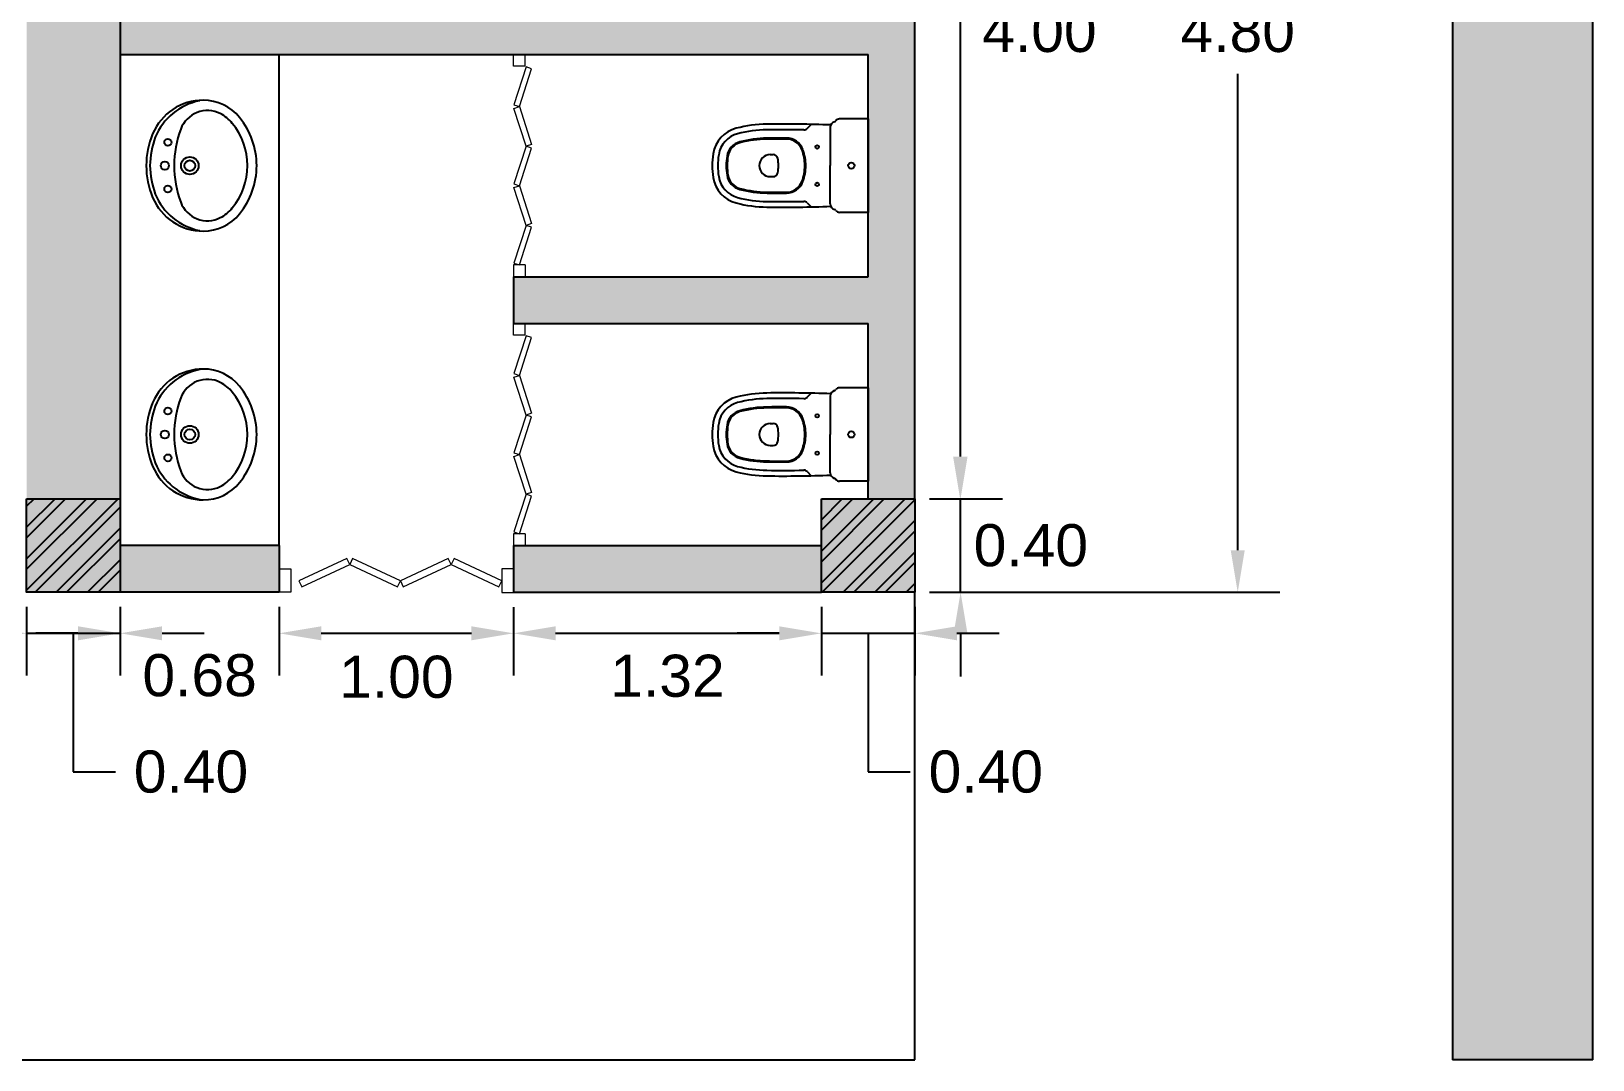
# Model space of a CAD drawing. Header units: millimetres. Extents: x 3409 to 3822, y 896 to 1108.
# Drawn here: x 3475.19 to 3481.87, y 1078.13 to 1082.53 of the extents above; entities that cross this region are included whole.
import ezdxf

# ---------------------------------------------------------------- set-up
doc = ezdxf.new("R2010")
doc.units = ezdxf.units.MM
for name, color, linetype in [('a-epipla', 8, 'Continuous'), ('a-toixoi', 5, 'Continuous'), ('diakekomenes', 9, 'Continuous'), ('DS_ST_quote 1_50', 7, 'Continuous'), ('Layer1', 5, 'Continuous'), ('ypostilwmata', 232, 'Continuous')]:
    doc.layers.add(name, color=color, linetype=linetype)
doc.layers.add('a-portes', color=6, linetype='Continuous', lineweight=9)
doc.styles.get("Standard").update_dxf_attribs({"font": 'arial.ttf'})
doc.dimstyles.get("Standard").update_dxf_attribs({"dimtxt": 0.18, "dimasz": 0.18, "dimexe": 0.18, "dimexo": 0.0625, "dimgap": 0.09, "dimtad": 0, "dimtih": 1, "dimtoh": 1, "dimdec": 4, "dimzin": 0, "dimdsep": 46, "dimtxsty": 'Standard', "dimcen": 0.09, "dimadec": 0, "dimazin": 0, "dimtfac": 1, "dimtdec": 4, "dimtofl": 0, "dimtmove": 0, "dimatfit": 3, "dimfxl": 1, "dimtolj": 1, "dimtzin": 0, "dimarcsym": 0})

# ---------------------------------------------------------------- blocks, each defined once
blk = doc.blocks.new('*D106')
at = {"layer": 'Defpoints', "color": 0, "transparency": 16777216}
for p in [(3475.174, 1080.1311), (3475.574, 1080.1311), (3475.574, 1079.9555)]:
    blk.add_point(p, dxfattribs=at)
at = {"layer": 'DS_ST_quote 1_50', "color": 0, "lineweight": -2, "transparency": 16777216}
for p, q in [((3475.174, 1080.0686), (3475.174, 1079.7755)), ((3475.574, 1080.0686), (3475.574, 1079.7755)), ((3474.994, 1079.9555), (3474.814, 1079.9555)), ((3475.174, 1079.9555), (3475.574, 1079.9555)), ((3475.374, 1079.9555), (3475.374, 1079.3629)), ((3475.754, 1079.9555), (3475.934, 1079.9555)), ((3475.374, 1079.3629), (3475.554, 1079.3629))]:
    blk.add_line(p, q, dxfattribs=at)
at = {"layer": 'DS_ST_quote 1_50', "color": 0, "transparency": 16777216}
for points in [[(3474.994, 1079.9855), (3474.994, 1079.9255), (3475.174, 1079.9555)], [(3475.754, 1079.9855), (3475.754, 1079.9255), (3475.574, 1079.9555)]]:
    blk.add_solid(points, dxfattribs=at)
at = {"layer": 'DS_ST_quote 1_50', "color": 0, "transparency": 16777216, "insert": (3475.8775, 1079.3629), "char_height": 0.18, "attachment_point": 5}
blk.add_mtext('\\A1;0.40', dxfattribs=at)
blk = doc.blocks.new('*D107')
at = {"layer": 'Defpoints', "color": 0, "transparency": 16777216}
for p in [(3475.574, 1080.1311), (3476.2547, 1080.1311), (3476.2547, 1079.9555)]:
    blk.add_point(p, dxfattribs=at)
at = {"layer": 'DS_ST_quote 1_50', "color": 0, "lineweight": -2, "transparency": 16777216}
for p, q in [((3475.574, 1080.0686), (3475.574, 1079.7755)), ((3476.2547, 1080.0686), (3476.2547, 1079.7755)), ((3475.394, 1079.9555), (3475.214, 1079.9555)), ((3476.4347, 1079.9555), (3476.6147, 1079.9555))]:
    blk.add_line(p, q, dxfattribs=at)
at = {"layer": 'DS_ST_quote 1_50', "color": 0, "transparency": 16777216}
for points in [[(3475.394, 1079.9855), (3475.394, 1079.9255), (3475.574, 1079.9555)], [(3476.4347, 1079.9855), (3476.4347, 1079.9255), (3476.2547, 1079.9555)]]:
    blk.add_solid(points, dxfattribs=at)
at = {"layer": 'DS_ST_quote 1_50', "color": 0, "transparency": 16777216, "insert": (3475.9144, 1079.7752), "char_height": 0.18, "attachment_point": 5}
blk.add_mtext('\\A1;0.68', dxfattribs=at)
blk = doc.blocks.new('*D108')
at = {"layer": 'Defpoints', "color": 0, "transparency": 16777216}
for p in [(3476.2547, 1080.1311), (3477.2573, 1080.1299), (3477.2573, 1079.9555)]:
    blk.add_point(p, dxfattribs=at)
at = {"layer": 'DS_ST_quote 1_50', "color": 0, "lineweight": -2, "transparency": 16777216}
for p, q in [((3476.2547, 1080.0686), (3476.2547, 1079.7755)), ((3477.2573, 1080.0674), (3477.2573, 1079.7755)), ((3476.4347, 1079.9555), (3477.0773, 1079.9555))]:
    blk.add_line(p, q, dxfattribs=at)
at = {"layer": 'DS_ST_quote 1_50', "color": 0, "transparency": 16777216}
for points in [[(3476.4347, 1079.9855), (3476.4347, 1079.9255), (3476.2547, 1079.9555)], [(3477.0773, 1079.9855), (3477.0773, 1079.9255), (3477.2573, 1079.9555)]]:
    blk.add_solid(points, dxfattribs=at)
at = {"layer": 'DS_ST_quote 1_50', "color": 0, "transparency": 16777216, "insert": (3476.756, 1079.7683), "char_height": 0.18, "attachment_point": 5}
blk.add_mtext('\\A1;1.00', dxfattribs=at)
blk = doc.blocks.new('*D109')
at = {"layer": 'Defpoints', "color": 0, "transparency": 16777216}
for p in [(3477.2573, 1080.1299), (3478.574, 1080.1311), (3478.574, 1079.9555)]:
    blk.add_point(p, dxfattribs=at)
at = {"layer": 'DS_ST_quote 1_50', "color": 0, "lineweight": -2, "transparency": 16777216}
for p, q in [((3477.2573, 1080.0674), (3477.2573, 1079.7755)), ((3478.574, 1080.0686), (3478.574, 1079.7755)), ((3477.4373, 1079.9555), (3478.394, 1079.9555))]:
    blk.add_line(p, q, dxfattribs=at)
at = {"layer": 'DS_ST_quote 1_50', "color": 0, "transparency": 16777216}
for points in [[(3477.4373, 1079.9855), (3477.4373, 1079.9255), (3477.2573, 1079.9555)], [(3478.394, 1079.9855), (3478.394, 1079.9255), (3478.574, 1079.9555)]]:
    blk.add_solid(points, dxfattribs=at)
at = {"layer": 'DS_ST_quote 1_50', "color": 0, "transparency": 16777216, "insert": (3477.9157, 1079.7728), "char_height": 0.18, "attachment_point": 5}
blk.add_mtext('\\A1;1.32', dxfattribs=at)
blk = doc.blocks.new('*D110')
at = {"layer": 'Defpoints', "color": 0, "transparency": 16777216}
for p in [(3478.574, 1080.1311), (3478.974, 1080.1311), (3478.974, 1079.9555)]:
    blk.add_point(p, dxfattribs=at)
at = {"layer": 'DS_ST_quote 1_50', "color": 0, "lineweight": -2, "transparency": 16777216}
for p, q in [((3478.574, 1080.0686), (3478.574, 1079.7755)), ((3478.974, 1080.0686), (3478.974, 1079.7755)), ((3478.394, 1079.9555), (3478.214, 1079.9555)), ((3478.574, 1079.9555), (3478.974, 1079.9555)), ((3478.774, 1079.9555), (3478.774, 1079.3629)), ((3479.154, 1079.9555), (3479.334, 1079.9555)), ((3478.774, 1079.3629), (3478.954, 1079.3629))]:
    blk.add_line(p, q, dxfattribs=at)
at = {"layer": 'DS_ST_quote 1_50', "color": 0, "transparency": 16777216}
for points in [[(3478.394, 1079.9855), (3478.394, 1079.9255), (3478.574, 1079.9555)], [(3479.154, 1079.9855), (3479.154, 1079.9255), (3478.974, 1079.9555)]]:
    blk.add_solid(points, dxfattribs=at)
at = {"layer": 'DS_ST_quote 1_50', "color": 0, "transparency": 16777216, "insert": (3479.2775, 1079.3629), "char_height": 0.18, "attachment_point": 5}
blk.add_mtext('\\A1;0.40', dxfattribs=at)
blk = doc.blocks.new('*D122')
at = {"layer": 'Defpoints', "color": 0, "transparency": 16777216}
for p in [(3478.974, 1084.5311), (3478.974, 1080.5312), (3479.1677, 1080.5312)]:
    blk.add_point(p, dxfattribs=at)
at = {"layer": 'DS_ST_quote 1_50', "color": 0, "lineweight": -2, "transparency": 16777216}
for p, q in [((3479.0365, 1084.5311), (3479.3477, 1084.5311)), ((3479.1677, 1084.3511), (3479.1677, 1080.7112)), ((3479.0365, 1080.5312), (3479.3477, 1080.5312))]:
    blk.add_line(p, q, dxfattribs=at)
at = {"layer": 'DS_ST_quote 1_50', "color": 0, "transparency": 16777216}
for points in [[(3479.1377, 1084.3511), (3479.1977, 1084.3511), (3479.1677, 1084.5311)], [(3479.1377, 1080.7112), (3479.1977, 1080.7112), (3479.1677, 1080.5312)]]:
    blk.add_solid(points, dxfattribs=at)
at = {"layer": 'DS_ST_quote 1_50', "color": 0, "transparency": 16777216, "insert": (3479.5069, 1082.5312), "char_height": 0.18, "attachment_point": 5}
blk.add_mtext('\\A1;4.00', dxfattribs=at)
blk = doc.blocks.new('*D120')
at = {"layer": 'Defpoints', "color": 0, "transparency": 16777216}
for p in [(3478.974, 1080.5312), (3479.1696, 1080.5312), (3478.974, 1080.1312)]:
    blk.add_point(p, dxfattribs=at)
at = {"layer": 'DS_ST_quote 1_50', "color": 0, "lineweight": -2, "transparency": 16777216}
for p, q in [((3479.1696, 1080.7112), (3479.1696, 1080.8912)), ((3479.0365, 1080.5312), (3479.3496, 1080.5312)), ((3479.1696, 1080.1312), (3479.1696, 1080.5312)), ((3479.0365, 1080.1312), (3479.3496, 1080.1312)), ((3479.1696, 1079.9512), (3479.1696, 1079.7712))]:
    blk.add_line(p, q, dxfattribs=at)
at = {"layer": 'DS_ST_quote 1_50', "color": 0, "transparency": 16777216}
for points in [[(3479.1396, 1080.7112), (3479.1996, 1080.7112), (3479.1696, 1080.5312)], [(3479.1396, 1079.9512), (3479.1996, 1079.9512), (3479.1696, 1080.1312)]]:
    blk.add_solid(points, dxfattribs=at)
at = {"layer": 'DS_ST_quote 1_50', "color": 0, "transparency": 16777216, "insert": (3479.4703, 1080.3312), "char_height": 0.18, "attachment_point": 5}
blk.add_mtext('\\A1;0.40', dxfattribs=at)
blk = doc.blocks.new('*D135')
at = {"layer": 'Defpoints', "color": 0, "transparency": 16777216}
for p in [(3478.974, 1084.9311), (3478.974, 1080.1311), (3480.3552, 1080.1311)]:
    blk.add_point(p, dxfattribs=at)
at = {"layer": 'DS_ST_quote 1_50', "color": 0, "lineweight": -2, "transparency": 16777216}
for p, q in [((3479.0365, 1084.9311), (3480.5352, 1084.9311)), ((3480.3552, 1084.7511), (3480.3552, 1082.713)), ((3480.3552, 1080.3111), (3480.3552, 1082.3492)), ((3479.0365, 1080.1311), (3480.5352, 1080.1311))]:
    blk.add_line(p, q, dxfattribs=at)
at = {"layer": 'DS_ST_quote 1_50', "color": 0, "transparency": 16777216}
for points in [[(3480.3252, 1084.7511), (3480.3852, 1084.7511), (3480.3552, 1084.9311)], [(3480.3252, 1080.3111), (3480.3852, 1080.3111), (3480.3552, 1080.1311)]]:
    blk.add_solid(points, dxfattribs=at)
at = {"layer": 'DS_ST_quote 1_50', "color": 0, "transparency": 16777216, "insert": (3480.3552, 1082.5311), "char_height": 0.18, "attachment_point": 5}
blk.add_mtext('\\A1;4.80', dxfattribs=at)

msp = doc.modelspace()

# ---------------------------------------------------------------- hatches: boundary and pattern name
at = {"layer": 'a-epipla'}
h = msp.add_hatch(dxfattribs=at)
h.set_pattern_fill('ANSI32', color=256, scale=0.01)
h.paths.add_polyline_path([(3418.174, 1084.9311), (3417.774, 1084.9311), (3417.774, 1084.5311), (3418.174, 1084.5311)])
h.paths.add_polyline_path([(3421.574, 1084.9311), (3421.174, 1084.9311), (3421.174, 1084.5311), (3421.574, 1084.5311)])
h.paths.add_polyline_path([(3424.974, 1084.9311), (3424.574, 1084.9311), (3424.574, 1084.5311), (3424.974, 1084.5311)])
h.paths.add_polyline_path([(3428.374, 1084.9311), (3427.974, 1084.9311), (3427.974, 1084.5311), (3428.374, 1084.5311)])
h.paths.add_polyline_path([(3431.774, 1084.9311), (3431.374, 1084.9311), (3431.374, 1084.5311), (3431.774, 1084.5311)])
h.paths.add_polyline_path([(3431.774, 1080.5312), (3431.374, 1080.5312), (3431.374, 1080.1312), (3431.774, 1080.1312)])
h.paths.add_polyline_path([(3428.374, 1080.5311), (3427.974, 1080.5311), (3427.974, 1080.1311), (3428.374, 1080.1311)])
h.paths.add_polyline_path([(3424.974, 1080.5311), (3424.574, 1080.5311), (3424.574, 1080.1311), (3424.974, 1080.1311)])
h.paths.add_polyline_path([(3421.574, 1080.5311), (3421.174, 1080.5311), (3421.174, 1080.1311), (3421.574, 1080.1311)])
h.paths.add_polyline_path([(3418.174, 1080.5311), (3417.774, 1080.5311), (3417.774, 1080.1311), (3418.174, 1080.1311)])
h.paths.add_polyline_path([(3435.174, 1084.9311), (3434.774, 1084.9311), (3434.774, 1084.5311), (3435.174, 1084.5311)])
h.paths.add_polyline_path([(3438.574, 1084.9311), (3438.174, 1084.9311), (3438.174, 1084.5311), (3438.574, 1084.5311)])
h.paths.add_polyline_path([(3441.974, 1084.9311), (3441.574, 1084.9311), (3441.574, 1084.5311), (3441.974, 1084.5311)])
h.paths.add_polyline_path([(3445.374, 1084.9311), (3444.974, 1084.9311), (3444.974, 1084.5311), (3445.374, 1084.5311)])
h.paths.add_polyline_path([(3445.374, 1080.5311), (3444.974, 1080.5311), (3444.974, 1080.1311), (3445.374, 1080.1311)])
h.paths.add_polyline_path([(3441.974, 1080.5311), (3441.574, 1080.5311), (3441.574, 1080.1311), (3441.974, 1080.1311)])
h.paths.add_polyline_path([(3438.574, 1080.5311), (3438.174, 1080.5311), (3438.174, 1080.1311), (3438.574, 1080.1311)])
h.paths.add_polyline_path([(3435.174, 1080.5312), (3434.774, 1080.5312), (3434.774, 1080.1312), (3435.174, 1080.1312)])
h.paths.add_polyline_path([(3451.774, 1084.9311), (3451.374, 1084.9311), (3451.374, 1084.5311), (3451.774, 1084.5311)])
h.paths.add_polyline_path([(3455.174, 1084.9311), (3454.774, 1084.9311), (3454.774, 1084.5311), (3455.174, 1084.5311)])
h.paths.add_polyline_path([(3458.574, 1084.9311), (3458.174, 1084.9311), (3458.174, 1084.5311), (3458.574, 1084.5311)])
h.paths.add_polyline_path([(3461.974, 1084.9311), (3461.574, 1084.9311), (3461.574, 1084.5311), (3461.974, 1084.5311)])
h.paths.add_polyline_path([(3451.774, 1080.5311), (3451.374, 1080.5311), (3451.374, 1080.1311), (3451.774, 1080.1311)])
h.paths.add_polyline_path([(3455.174, 1080.5311), (3454.774, 1080.5311), (3454.774, 1080.1311), (3455.174, 1080.1311)])
h.paths.add_polyline_path([(3458.574, 1080.5311), (3458.174, 1080.5311), (3458.174, 1080.1311), (3458.574, 1080.1311)])
h.paths.add_polyline_path([(3461.974, 1080.5312), (3461.574, 1080.5312), (3461.574, 1080.1312), (3461.974, 1080.1312)])
h.paths.add_polyline_path([(3465.374, 1084.9311), (3464.974, 1084.9311), (3464.974, 1084.5311), (3465.374, 1084.5311)])
h.paths.add_polyline_path([(3468.774, 1084.9311), (3468.374, 1084.9311), (3468.374, 1084.5311), (3468.774, 1084.5311)])
h.paths.add_polyline_path([(3472.174, 1084.9311), (3471.774, 1084.9311), (3471.774, 1084.5311), (3472.174, 1084.5311)])
h.paths.add_polyline_path([(3475.574, 1084.9311), (3475.174, 1084.9311), (3475.174, 1084.5311), (3475.574, 1084.5311)])
h.paths.add_polyline_path([(3478.974, 1084.9311), (3478.574, 1084.9311), (3478.574, 1084.5311), (3478.974, 1084.5311)])
h.paths.add_polyline_path([(3478.974, 1080.5311), (3478.574, 1080.5311), (3478.574, 1080.1311), (3478.974, 1080.1311)])
h.paths.add_polyline_path([(3475.574, 1080.5311), (3475.174, 1080.5311), (3475.174, 1080.1311), (3475.574, 1080.1311)])
h.paths.add_polyline_path([(3472.174, 1080.5311), (3471.774, 1080.5311), (3471.774, 1080.1311), (3472.174, 1080.1311)])
h.paths.add_polyline_path([(3468.774, 1080.5311), (3468.374, 1080.5311), (3468.374, 1080.1311), (3468.774, 1080.1311)])
h.paths.add_polyline_path([(3465.374, 1080.5312), (3464.974, 1080.5312), (3464.974, 1080.1312), (3465.374, 1080.1312)])
h = msp.add_hatch(dxfattribs=at)
h.set_pattern_fill('AR-CONC', color=256, scale=0.00088)
h.paths.add_polyline_path([(3418.174, 1084.9311), (3417.774, 1084.9311), (3417.774, 1084.5311), (3418.174, 1084.5311)])
h.paths.add_polyline_path([(3421.574, 1084.9311), (3421.174, 1084.9311), (3421.174, 1084.5311), (3421.574, 1084.5311)])
h.paths.add_polyline_path([(3418.174, 1080.5311), (3417.774, 1080.5311), (3417.774, 1080.1311), (3418.174, 1080.1311)])
h.paths.add_polyline_path([(3421.574, 1080.5311), (3421.174, 1080.5311), (3421.174, 1080.1311), (3421.574, 1080.1311)])
h.paths.add_polyline_path([(3424.974, 1084.9311), (3424.574, 1084.9311), (3424.574, 1084.5311), (3424.974, 1084.5311)])
h.paths.add_polyline_path([(3424.974, 1080.5311), (3424.574, 1080.5311), (3424.574, 1080.1311), (3424.974, 1080.1311)])
h.paths.add_polyline_path([(3428.374, 1080.5311), (3427.974, 1080.5311), (3427.974, 1080.1311), (3428.374, 1080.1311)])
h.paths.add_polyline_path([(3428.374, 1084.9311), (3427.974, 1084.9311), (3427.974, 1084.5311), (3428.374, 1084.5311)])
h.paths.add_polyline_path([(3431.774, 1084.9311), (3431.374, 1084.9311), (3431.374, 1084.5311), (3431.774, 1084.5311)])
h.paths.add_polyline_path([(3431.774, 1080.5312), (3431.374, 1080.5312), (3431.374, 1080.1312), (3431.774, 1080.1312)])
h.paths.add_polyline_path([(3435.174, 1080.5312), (3434.774, 1080.5312), (3434.774, 1080.1312), (3435.174, 1080.1312)])
h.paths.add_polyline_path([(3435.174, 1084.9311), (3434.774, 1084.9311), (3434.774, 1084.5311), (3435.174, 1084.5311)])
h.paths.add_polyline_path([(3438.574, 1084.9311), (3438.174, 1084.9311), (3438.174, 1084.5311), (3438.574, 1084.5311)])
h.paths.add_polyline_path([(3438.574, 1080.5311), (3438.174, 1080.5311), (3438.174, 1080.1311), (3438.574, 1080.1311)])
h.paths.add_polyline_path([(3441.974, 1084.9311), (3441.574, 1084.9311), (3441.574, 1084.5311), (3441.974, 1084.5311)])
h.paths.add_polyline_path([(3441.974, 1080.5311), (3441.574, 1080.5311), (3441.574, 1080.1311), (3441.974, 1080.1311)])
h.paths.add_polyline_path([(3445.374, 1084.9311), (3444.974, 1084.9311), (3444.974, 1084.5311), (3445.374, 1084.5311)])
h.paths.add_polyline_path([(3445.374, 1080.5311), (3444.974, 1080.5311), (3444.974, 1080.1311), (3445.374, 1080.1311)])
h.paths.add_polyline_path([(3451.774, 1084.9311), (3451.374, 1084.9311), (3451.374, 1084.5311), (3451.774, 1084.5311)])
h.paths.add_polyline_path([(3455.174, 1084.9311), (3454.774, 1084.9311), (3454.774, 1084.5311), (3455.174, 1084.5311)])
h.paths.add_polyline_path([(3451.774, 1080.5311), (3451.374, 1080.5311), (3451.374, 1080.1311), (3451.774, 1080.1311)])
h.paths.add_polyline_path([(3455.174, 1080.5311), (3454.774, 1080.5311), (3454.774, 1080.1311), (3455.174, 1080.1311)])
h.paths.add_polyline_path([(3458.574, 1084.9311), (3458.174, 1084.9311), (3458.174, 1084.5311), (3458.574, 1084.5311)])
h.paths.add_polyline_path([(3458.574, 1080.5311), (3458.174, 1080.5311), (3458.174, 1080.1311), (3458.574, 1080.1311)])
h.paths.add_polyline_path([(3461.974, 1084.9311), (3461.574, 1084.9311), (3461.574, 1084.5311), (3461.974, 1084.5311)])
h.paths.add_polyline_path([(3461.974, 1080.5312), (3461.574, 1080.5312), (3461.574, 1080.1312), (3461.974, 1080.1312)])
h.paths.add_polyline_path([(3465.374, 1084.9311), (3464.974, 1084.9311), (3464.974, 1084.5311), (3465.374, 1084.5311)])
h.paths.add_polyline_path([(3465.374, 1080.5312), (3464.974, 1080.5312), (3464.974, 1080.1312), (3465.374, 1080.1312)])
h.paths.add_polyline_path([(3468.774, 1084.9311), (3468.374, 1084.9311), (3468.374, 1084.5311), (3468.774, 1084.5311)])
h.paths.add_polyline_path([(3468.774, 1080.5311), (3468.374, 1080.5311), (3468.374, 1080.1311), (3468.774, 1080.1311)])
h.paths.add_polyline_path([(3472.174, 1084.9311), (3471.774, 1084.9311), (3471.774, 1084.5311), (3472.174, 1084.5311)])
h.paths.add_polyline_path([(3472.174, 1080.5311), (3471.774, 1080.5311), (3471.774, 1080.1311), (3472.174, 1080.1311)])
h.paths.add_polyline_path([(3475.574, 1084.9311), (3475.174, 1084.9311), (3475.174, 1084.5311), (3475.574, 1084.5311)])
h.paths.add_polyline_path([(3475.574, 1080.5311), (3475.174, 1080.5311), (3475.174, 1080.1311), (3475.574, 1080.1311)])
h.paths.add_polyline_path([(3478.974, 1080.5311), (3478.574, 1080.5311), (3478.574, 1080.1311), (3478.974, 1080.1311)])
h.paths.add_polyline_path([(3478.974, 1084.9311), (3478.574, 1084.9311), (3478.574, 1084.5311), (3478.974, 1084.5311)])
at = {"layer": 'Layer1'}
h = msp.add_hatch(color=256, dxfattribs=at)
h.dxf.hatch_style = 1
h.paths.add_polyline_path([(3481.874, 1088.2311), (3464.974, 1088.2311), (3464.974, 1087.6311), (3481.274, 1087.6311), (3481.274, 1078.1311), (3481.874, 1078.1311)])
h = msp.add_hatch(color=256, dxfattribs=at)
h.dxf.hatch_style = 1
h.paths.add_polyline_path([(3461.974, 1084.5311), (3461.574, 1084.5311), (3461.574, 1080.5312), (3461.974, 1080.5312)])
h.paths.add_polyline_path([(3465.374, 1084.5311), (3464.974, 1084.5311), (3464.974, 1080.5312), (3465.374, 1080.5312)])
h.paths.add_polyline_path([(3475.574, 1084.5311), (3475.174, 1084.5311), (3475.174, 1080.5311), (3475.574, 1080.5311)])
h.paths.add_polyline_path([(3478.974, 1084.5311), (3478.774, 1084.5311), (3478.774, 1083.7811), (3477.2573, 1083.7811), (3477.2573, 1083.5811), (3478.774, 1083.5811), (3478.774, 1082.6311), (3475.574, 1082.6311), (3475.574, 1082.4311), (3478.774, 1082.4311), (3478.774, 1081.4811), (3477.2573, 1081.4811), (3477.2573, 1081.2811), (3478.774, 1081.2811), (3478.774, 1080.5311), (3478.974, 1080.5311)])
h.paths.add_polyline_path([(3478.574, 1084.9311), (3477.2573, 1084.9311), (3477.2573, 1084.7311), (3478.574, 1084.7311)])
h.paths.add_polyline_path([(3476.2547, 1084.9311), (3475.574, 1084.9311), (3475.574, 1084.7311), (3476.2547, 1084.7311)])
h.paths.add_polyline_path([(3476.2547, 1080.3311), (3475.574, 1080.3311), (3475.574, 1080.1311), (3476.2548, 1080.1311)])
h.paths.add_polyline_path([(3478.574, 1080.3311), (3477.2573, 1080.3311), (3477.2573, 1080.1311), (3478.574, 1080.1311)])

# ---------------------------------------------------------------- linework, layer by layer
at = {"layer": 'a-epipla'}
for p, q in [((3476.2547, 1080.3311), (3476.2546, 1082.4311)), ((3478.5133, 1082.115), (3478.5308, 1082.1325)), ((3478.6123, 1082.1201), (3478.6123, 1081.9561)), ((3478.774, 1082.1561), (3478.6513, 1082.1561)), ((3478.774, 1082.1561), (3478.774, 1081.7561)), ((3478.3553, 1082.0031), (3478.368, 1082.0031)), ((3478.3553, 1081.9091), (3478.368, 1081.9091)), ((3478.6123, 1081.7921), (3478.6123, 1081.9561)), ((3478.5133, 1081.7973), (3478.5308, 1081.7797)), ((3478.774, 1081.7561), (3478.6513, 1081.7561)), ((3478.5133, 1080.965), (3478.5308, 1080.9825)), ((3478.6123, 1080.9701), (3478.6123, 1080.8061)), ((3478.774, 1081.0061), (3478.6513, 1081.0061)), ((3478.774, 1081.0061), (3478.774, 1080.6061)), ((3478.3553, 1080.8531), (3478.368, 1080.8531)), ((3478.3553, 1080.7591), (3478.368, 1080.7591)), ((3478.6123, 1080.6421), (3478.6123, 1080.8061)), ((3478.5133, 1080.6473), (3478.5308, 1080.6297)), ((3478.774, 1080.6061), (3478.6513, 1080.6061))]:
    msp.add_line(p, q, dxfattribs=at)
for centre, radius in [((3475.7786, 1082.0561), 0.015), ((3478.5563, 1082.0361), 0.0075), ((3475.7656, 1081.9561), 0.0175), ((3475.8726, 1081.9561), 0.0375), ((3475.8726, 1081.9561), 0.023), ((3478.7023, 1081.9561), 0.0135), ((3478.7023, 1081.9561), 0.0135), ((3475.7786, 1081.8561), 0.015), ((3478.5563, 1081.8761), 0.0075), ((3475.7786, 1080.9061), 0.015), ((3478.5563, 1080.8861), 0.0075), ((3475.8726, 1080.8061), 0.0375), ((3475.8726, 1080.8061), 0.023), ((3475.7656, 1080.8061), 0.0175), ((3478.7023, 1080.8061), 0.0135), ((3478.7023, 1080.8061), 0.0135), ((3475.7786, 1080.7061), 0.015), ((3478.5563, 1080.7261), 0.0075)]:
    msp.add_circle(centre, radius, dxfattribs=at)
for centre, radius, start, end in [((3475.9301, 1082.0011), 0.235, 90, 157.28559), ((3475.9638, 1081.9804), 0.258, 100.99675, 157.82074), ((3475.9301, 1082.0361), 0.2, 39.08291, 90), ((3475.9638, 1081.9319), 0.258, 262.50469, 262.50469), ((3475.9476, 1082.0704), 0.1215, 62.93101, 159.64154), ((3475.9301, 1082.0361), 0.16, 39.08291, 62.931), ((3475.8316, 1081.9561), 0.3269, 0, 39.08291), ((3476.2556, 1081.9561), 0.45, 159.64154, 180), ((3475.8316, 1081.9561), 0.2869, 0, 39.08291), ((3478.2436, 1081.9862), 0.134, 104.53948, 171.18382), ((3478.348, 1081.5835), 0.55, 90.70946, 104.53949), ((3478.348, 1081.5835), 0.526, 90.70946, 104.53949), ((3478.4093, 1076.6339), 5.5, 87.86383, 90.70946), ((3478.4093, 1076.6339), 5.476, 89.06363, 90.70946), ((3478.4991, 1082.1291), 0.02, 269.06363, 315), ((3478.6373, 1082.1201), 0.025, 106.21522, 180), ((3478.6275, 1082.1537), 0.01, 286.21522, 325.06276), ((3478.6513, 1082.1371), 0.019, 90, 145.06276), ((3476.0376, 1081.9561), 0.3515, 157.28559, 180), ((3476.0376, 1081.9561), 0.3355, 158.74675, 180), ((3478.2436, 1081.9862), 0.11, 104.53948, 171.18382), ((3478.2436, 1081.9862), 0.074, 104.53948, 171.18382), ((3478.2436, 1081.9862), 0.07, 104.53948, 171.18382), ((3478.348, 1081.5835), 0.49, 90.70946, 104.53949), ((3478.348, 1081.5835), 0.486, 90.70946, 104.53949), ((3478.4093, 1076.6339), 5.44, 89.8352, 90.70946), ((3478.4093, 1076.6339), 5.436, 89.8352, 90.70946), ((3478.4247, 1081.9989), 0.071, 19.98399, 89.8352), ((3478.4247, 1081.9989), 0.075, 19.98399, 89.8352), ((3478.4373, 1081.9561), 0.33, 171.18382, 180), ((3478.4373, 1081.9561), 0.306, 171.18382, 180), ((3478.4373, 1081.9561), 0.27, 171.18382, 180), ((3478.4373, 1081.9561), 0.266, 171.18382, 180), ((3478.3553, 1081.9561), 0.047, 90, 180), ((3478.368, 1081.9831), 0.02, 9.71515, 90), ((3478.2103, 1081.9561), 0.18, 0, 9.71515), ((3478.3073, 1081.9561), 0.196, 0, 19.98399), ((3478.3073, 1081.9561), 0.2, 0, 19.98399), ((3476.0376, 1081.9561), 0.3515, 180, 202.71441), ((3476.0376, 1081.9561), 0.3355, 180, 201.25325), ((3476.2556, 1081.9561), 0.45, 180, 200.35846), ((3475.8316, 1081.9561), 0.2869, 320.91709, 0), ((3475.8316, 1081.9561), 0.3269, 320.91709, 0), ((3478.4373, 1081.9561), 0.33, 180, 188.81618), ((3478.2436, 1081.9261), 0.134, 188.81618, 255.46052), ((3478.4373, 1081.9561), 0.306, 180, 188.81618), ((3478.2436, 1081.9261), 0.11, 188.81618, 255.46052), ((3478.4373, 1081.9561), 0.27, 180, 188.81618), ((3478.2436, 1081.9261), 0.074, 188.81618, 255.46052), ((3478.4373, 1081.9561), 0.266, 180, 188.81618), ((3478.2436, 1081.9261), 0.07, 188.81618, 255.46052), ((3478.3553, 1081.9561), 0.047, 180, 270), ((3478.368, 1081.9291), 0.02, 270, 350.28485), ((3478.2103, 1081.9561), 0.18, 350.28485, 0), ((3478.3073, 1081.9561), 0.196, 340.01601, 0), ((3478.3073, 1081.9561), 0.2, 340.01601, 0), ((3475.9638, 1081.9319), 0.258, 202.17926, 259.00325), ((3478.348, 1082.3288), 0.49, 255.46051, 269.29054), ((3478.348, 1082.3288), 0.486, 255.46051, 269.29054), ((3478.4093, 1087.2784), 5.436, 269.29054, 270.1648), ((3478.4093, 1087.2784), 5.44, 269.29054, 270.1648), ((3478.4247, 1081.9134), 0.071, 270.1648, 340.01601), ((3478.4247, 1081.9134), 0.075, 270.1648, 340.01601), ((3475.9301, 1081.9111), 0.235, 202.71441, 270), ((3475.9476, 1081.8419), 0.1215, 200.35846, 297.06899), ((3475.9301, 1081.8761), 0.16, 297.069, 320.91709), ((3478.348, 1082.3288), 0.55, 255.46051, 269.29054), ((3478.348, 1082.3288), 0.526, 255.46051, 269.29054), ((3478.4093, 1087.2784), 5.5, 269.29054, 272.13617), ((3478.4093, 1087.2784), 5.476, 269.29054, 270.93637), ((3478.4991, 1081.7831), 0.02, 45, 90.93637), ((3478.6373, 1081.7921), 0.025, 180, 253.78478), ((3478.6275, 1081.7585), 0.01, 34.93724, 73.78478), ((3478.6513, 1081.7751), 0.019, 214.93724, 270), ((3475.9301, 1081.8761), 0.2, 270, 320.91709), ((3475.9638, 1080.7819), 0.258, 262.50469, 262.50469), ((3475.9301, 1080.8511), 0.235, 90, 157.28559), ((3475.9638, 1080.8304), 0.258, 100.99675, 157.82074), ((3475.9476, 1080.9204), 0.1215, 62.93101, 159.64154), ((3475.9301, 1080.8861), 0.2, 39.08291, 90), ((3475.9301, 1080.8861), 0.16, 39.08291, 62.931), ((3476.2556, 1080.8061), 0.45, 159.64154, 180), ((3475.8316, 1080.8061), 0.2869, 0, 39.08291), ((3475.8316, 1080.8061), 0.3269, 0, 39.08291), ((3478.2436, 1080.8362), 0.134, 104.53948, 171.18382), ((3478.348, 1080.4335), 0.55, 90.70946, 104.53949), ((3478.348, 1080.4335), 0.526, 90.70946, 104.53949), ((3478.4093, 1075.4839), 5.5, 87.86383, 90.70946), ((3478.4093, 1075.4839), 5.476, 89.06363, 90.70946), ((3478.4991, 1080.9791), 0.02, 269.06363, 315), ((3478.6373, 1080.9701), 0.025, 106.21522, 180), ((3478.6275, 1081.0037), 0.01, 286.21522, 325.06276), ((3478.6513, 1080.9871), 0.019, 90, 145.06276), ((3476.0376, 1080.8061), 0.3515, 157.28559, 180), ((3476.0376, 1080.8061), 0.3355, 158.74675, 180), ((3478.2436, 1080.8362), 0.11, 104.53948, 171.18382), ((3478.2436, 1080.8362), 0.074, 104.53948, 171.18382), ((3478.2436, 1080.8362), 0.07, 104.53948, 171.18382), ((3478.348, 1080.4335), 0.49, 90.70946, 104.53949), ((3478.348, 1080.4335), 0.486, 90.70946, 104.53949), ((3478.4093, 1075.4839), 5.44, 89.8352, 90.70946), ((3478.4093, 1075.4839), 5.436, 89.8352, 90.70946), ((3478.4247, 1080.8489), 0.071, 19.98399, 89.8352), ((3478.4247, 1080.8489), 0.075, 19.98399, 89.8352), ((3478.4373, 1080.8061), 0.33, 171.18382, 180), ((3478.4373, 1080.8061), 0.306, 171.18382, 180), ((3478.4373, 1080.8061), 0.27, 171.18382, 180), ((3478.4373, 1080.8061), 0.266, 171.18382, 180), ((3478.3553, 1080.8061), 0.047, 90, 180), ((3478.368, 1080.8331), 0.02, 9.71515, 90), ((3478.2103, 1080.8061), 0.18, 0, 9.71515), ((3478.3073, 1080.8061), 0.196, 0, 19.98399), ((3478.3073, 1080.8061), 0.2, 0, 19.98399), ((3476.0376, 1080.8061), 0.3515, 180, 202.71441), ((3476.0376, 1080.8061), 0.3355, 180, 201.25325), ((3476.2556, 1080.8061), 0.45, 180, 200.35846), ((3475.8316, 1080.8061), 0.2869, 320.91709, 0), ((3475.8316, 1080.8061), 0.3269, 320.91709, 0), ((3478.4373, 1080.8061), 0.33, 180, 188.81618), ((3478.4373, 1080.8061), 0.306, 180, 188.81618), ((3478.2436, 1080.7761), 0.11, 188.81618, 255.46052), ((3478.4373, 1080.8061), 0.27, 180, 188.81618), ((3478.2436, 1080.7761), 0.074, 188.81618, 255.46052), ((3478.4373, 1080.8061), 0.266, 180, 188.81618), ((3478.2436, 1080.7761), 0.07, 188.81618, 255.46052), ((3478.3553, 1080.8061), 0.047, 180, 270), ((3478.368, 1080.7791), 0.02, 270, 350.28485), ((3478.2103, 1080.8061), 0.18, 350.28485, 0), ((3478.3073, 1080.8061), 0.196, 340.01601, 0), ((3478.3073, 1080.8061), 0.2, 340.01601, 0), ((3478.2436, 1080.7761), 0.134, 188.81618, 255.46052), ((3478.348, 1081.1788), 0.49, 255.46051, 269.29054), ((3478.348, 1081.1788), 0.486, 255.46051, 269.29054), ((3478.4093, 1086.1284), 5.436, 269.29054, 270.1648), ((3478.4247, 1080.7634), 0.071, 270.1648, 340.01601), ((3478.4247, 1080.7634), 0.075, 270.1648, 340.01601), ((3475.9301, 1080.7611), 0.235, 202.71441, 270), ((3475.9638, 1080.7819), 0.258, 202.17926, 259.00325), ((3475.9476, 1080.6919), 0.1215, 200.35846, 297.06899), ((3475.9301, 1080.7261), 0.16, 297.069, 320.91709), ((3478.348, 1081.1788), 0.55, 255.46051, 269.29054), ((3478.348, 1081.1788), 0.526, 255.46051, 269.29054), ((3478.4093, 1086.1284), 5.5, 269.29054, 272.13617), ((3478.4093, 1086.1284), 5.476, 269.29054, 270.93637), ((3478.4093, 1086.1284), 5.44, 269.29054, 270.1648), ((3478.4991, 1080.6331), 0.02, 45, 90.93637), ((3478.6373, 1080.6421), 0.025, 180, 253.78478), ((3475.9301, 1080.7261), 0.2, 270, 320.91709), ((3478.6275, 1080.6085), 0.01, 34.93724, 73.78478), ((3478.6513, 1080.6251), 0.019, 214.93724, 270)]:
    msp.add_arc(centre, radius, start, end, dxfattribs=at)
at = {"layer": 'a-portes'}
for p, q in [((3477.2573, 1082.3811), (3477.2573, 1082.4311)), ((3477.3073, 1082.3811), (3477.3073, 1082.4311)), ((3477.3073, 1082.3811), (3477.2573, 1082.3811)), ((3477.3073, 1081.5311), (3477.2573, 1081.5311)), ((3477.2573, 1081.5311), (3477.2573, 1081.4811)), ((3477.3073, 1081.5311), (3477.3073, 1081.4811)), ((3477.2573, 1081.2311), (3477.2573, 1081.2811)), ((3477.3073, 1081.2311), (3477.2573, 1081.2311)), ((3477.3073, 1081.2311), (3477.3073, 1081.2811)), ((3477.3073, 1080.3811), (3477.2573, 1080.3811)), ((3477.2573, 1080.3811), (3477.2573, 1080.3311)), ((3477.3073, 1080.3811), (3477.3073, 1080.3311))]:
    msp.add_line(p, q, dxfattribs=at)
for points in [[(3477.2585, 1082.2165), (3477.2823, 1082.2088), (3477.3348, 1082.3704), (3477.311, 1082.3782)], [(3477.3348, 1082.0471), (3477.311, 1082.0394), (3477.2585, 1082.201), (3477.2823, 1082.2088)], [(3477.2585, 1081.8777), (3477.2823, 1081.87), (3477.3348, 1082.0316), (3477.311, 1082.0394)], [(3477.3348, 1081.7083), (3477.311, 1081.7005), (3477.2585, 1081.8622), (3477.2823, 1081.87)], [(3477.2585, 1081.5389), (3477.2823, 1081.5311), (3477.3348, 1081.6928), (3477.311, 1081.7005)], [(3477.2585, 1081.0665), (3477.2823, 1081.0588), (3477.3348, 1081.2204), (3477.311, 1081.2282)], [(3477.3348, 1080.8971), (3477.311, 1080.8894), (3477.2585, 1081.051), (3477.2823, 1081.0588)], [(3477.2585, 1080.7277), (3477.2823, 1080.72), (3477.3348, 1080.8816), (3477.311, 1080.8894)], [(3477.3348, 1080.5583), (3477.311, 1080.5505), (3477.2585, 1080.7122), (3477.2823, 1080.72)], [(3477.2585, 1080.3889), (3477.2823, 1080.3811), (3477.3348, 1080.5428), (3477.311, 1080.5505)], [(3476.5439, 1080.2761), (3476.3394, 1080.1807), (3476.3519, 1080.1539), (3476.5564, 1080.2493)], [(3476.7734, 1080.1807), (3476.5689, 1080.2761), (3476.5564, 1080.2493), (3476.7609, 1080.1539)], [(3476.9779, 1080.2761), (3476.7734, 1080.1807), (3476.7858, 1080.1539), (3476.9904, 1080.2493)], [(3477.2073, 1080.1807), (3477.0028, 1080.2761), (3476.9904, 1080.2493), (3477.1949, 1080.1539)]]:
    msp.add_lwpolyline(points, close=True, dxfattribs=at)
for points in [[(3476.2548, 1080.2315), (3476.3048, 1080.2315), (3476.3048, 1080.1312), (3476.2548, 1080.1312)], [(3477.2573, 1080.2315), (3477.2073, 1080.2315), (3477.2073, 1080.1299), (3477.2573, 1080.1299)]]:
    msp.add_lwpolyline(points, dxfattribs=at)
at = {"layer": 'a-toixoi'}
for p, q in [((3481.874, 1078.1311), (3481.874, 1088.2311)), ((3481.274, 1087.6311), (3481.274, 1078.1311)), ((3475.574, 1084.5311), (3475.574, 1080.5311)), ((3478.974, 1080.5311), (3478.974, 1084.5311)), ((3475.574, 1082.4311), (3478.774, 1082.4311)), ((3478.774, 1081.4811), (3478.774, 1082.4311)), ((3477.2573, 1081.4811), (3478.774, 1081.4811)), ((3477.2573, 1081.4811), (3477.2573, 1081.2811)), ((3477.2573, 1081.2811), (3478.774, 1081.2811)), ((3478.774, 1080.5311), (3478.774, 1081.2811)), ((3476.2547, 1080.3311), (3475.574, 1080.3311)), ((3476.2547, 1080.3311), (3476.2548, 1080.1312)), ((3477.2573, 1080.3311), (3478.574, 1080.3311)), ((3477.2573, 1080.3311), (3477.2573, 1080.1299)), ((3476.2547, 1080.1311), (3475.574, 1080.1311)), ((3477.2573, 1080.1311), (3478.574, 1080.1311)), ((3481.874, 1078.1311), (3481.274, 1078.1311))]:
    msp.add_line(p, q, dxfattribs=at)
at = {"layer": 'diakekomenes'}
for p, q in [((3478.974, 1078.1311), (3478.974, 1080.1311)), ((3464.974, 1078.1311), (3478.974, 1078.1311))]:
    msp.add_line(p, q, dxfattribs=at)
at = {"layer": 'ypostilwmata'}
for points in [[(3475.174, 1080.5311), (3475.574, 1080.5311), (3475.574, 1080.1311), (3475.174, 1080.1311)], [(3478.574, 1080.5311), (3478.974, 1080.5311), (3478.974, 1080.1311), (3478.574, 1080.1311)]]:
    msp.add_lwpolyline(points, close=True, dxfattribs=at)

# ---------------------------------------------------------------- dimensions: what is measured, and where the dimension line sits
at = {"layer": 'DS_ST_quote 1_50'}
dim = msp.add_linear_dim(base=(3480.3552, 1080.1311), p1=(3478.974, 1084.9311), p2=(3478.974, 1080.1311), angle=90, dimstyle='Standard', override={"dimdec": 2, "dimtdec": 2, "dimfxl": 0.05}, dxfattribs=at)
dim.commit()
dim.dimension.update_dxf_attribs({"geometry": '*D135', "text_midpoint": (3480.3552, 1082.5311)})
for base, p1, picture, middle in [((3479.1677, 1080.5312), (3478.974, 1084.5311), '*D122', (3479.5069, 1082.5312)), ((3479.1696, 1080.5312), (3478.974, 1080.1312), '*D120', (3479.4703, 1080.3312))]:
    dim = msp.add_linear_dim(base=base, p1=p1, p2=(3478.974, 1080.5312), angle=90, dimstyle='Standard', override={"dimdec": 2, "dimtdec": 2, "dimtmove": 1, "dimfxl": 0.05}, dxfattribs=at)
    dim.commit()
    dim.dimension.update_dxf_attribs({"geometry": picture, "text_midpoint": middle, "dimtype": 160})
for base, p1, p2, picture, middle in [((3475.574, 1079.9555), (3475.174, 1080.1311), (3475.574, 1080.1311), '*D106', (3475.644, 1079.3629)), ((3478.974, 1079.9555), (3478.574, 1080.1311), (3478.974, 1080.1311), '*D110', (3479.044, 1079.3629))]:
    dim = msp.add_linear_dim(base=base, p1=p1, p2=p2, dimstyle='Standard', override={"dimdec": 2, "dimtdec": 2, "dimtmove": 1, "dimfxl": 0.05}, dxfattribs=at)
    dim.commit()
    dim.dimension.update_dxf_attribs({"geometry": picture, "text_midpoint": middle})
for base, p1, p2, picture, middle in [((3476.2547, 1079.9555), (3475.574, 1080.1311), (3476.2547, 1080.1311), '*D107', (3475.9144, 1079.7752)), ((3477.2573, 1079.9555), (3476.2547, 1080.1311), (3477.2573, 1080.1299), '*D108', (3476.756, 1079.7683)), ((3478.574, 1079.9555), (3477.2573, 1080.1299), (3478.574, 1080.1311), '*D109', (3477.9157, 1079.7728))]:
    dim = msp.add_linear_dim(base=base, p1=p1, p2=p2, dimstyle='Standard', override={"dimdec": 2, "dimtdec": 2, "dimtmove": 1, "dimfxl": 0.05}, dxfattribs=at)
    dim.commit()
    dim.dimension.update_dxf_attribs({"geometry": picture, "text_midpoint": middle, "dimtype": 160})

doc.saveas('drawing.dxf')
